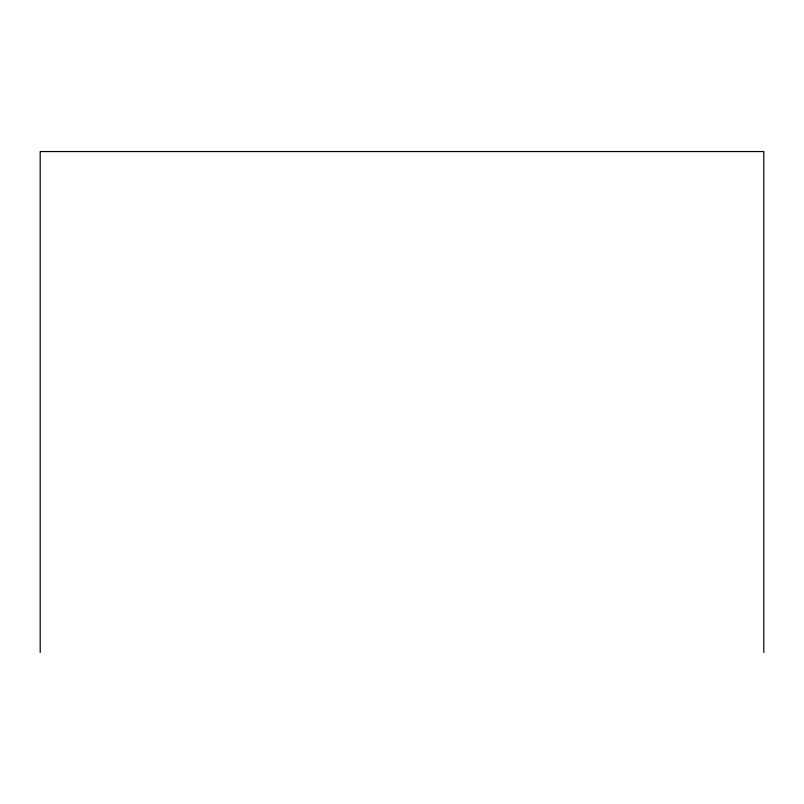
<?xml version="1.0" encoding="UTF-8"?>
<svg xmlns="http://www.w3.org/2000/svg" width="804" height="804" viewBox="0 0 804 804"><rect width="100%" height="100%" fill="white"/><g stroke="black" fill="none" stroke-linecap="round" stroke-linejoin="round"><path stroke-width="1.21" d="M763.8 652.446L763.8 151.554L40.2 151.554L40.2 652.446"/></g></svg>
